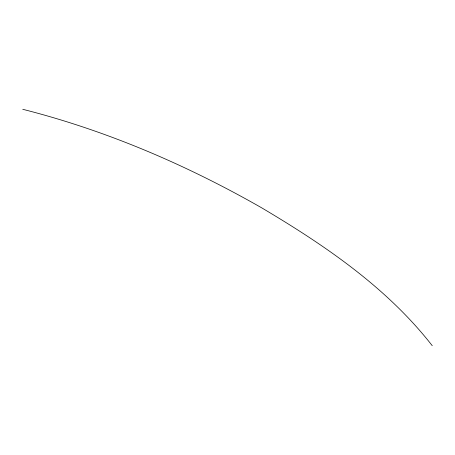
<?xml version="1.0" encoding="UTF-8"?>
<svg xmlns="http://www.w3.org/2000/svg" width="455" height="455" viewBox="0 0 455 455"><rect width="100%" height="100%" fill="white"/><g stroke="black" fill="none" stroke-linecap="round" stroke-linejoin="round"><path stroke-width="0.68" d="M22.75 109.291C106.544 130.557 186.652 164.983 261.625 207.798C324.563 245.137 386.818 287.412 432.25 345.709"/></g></svg>
